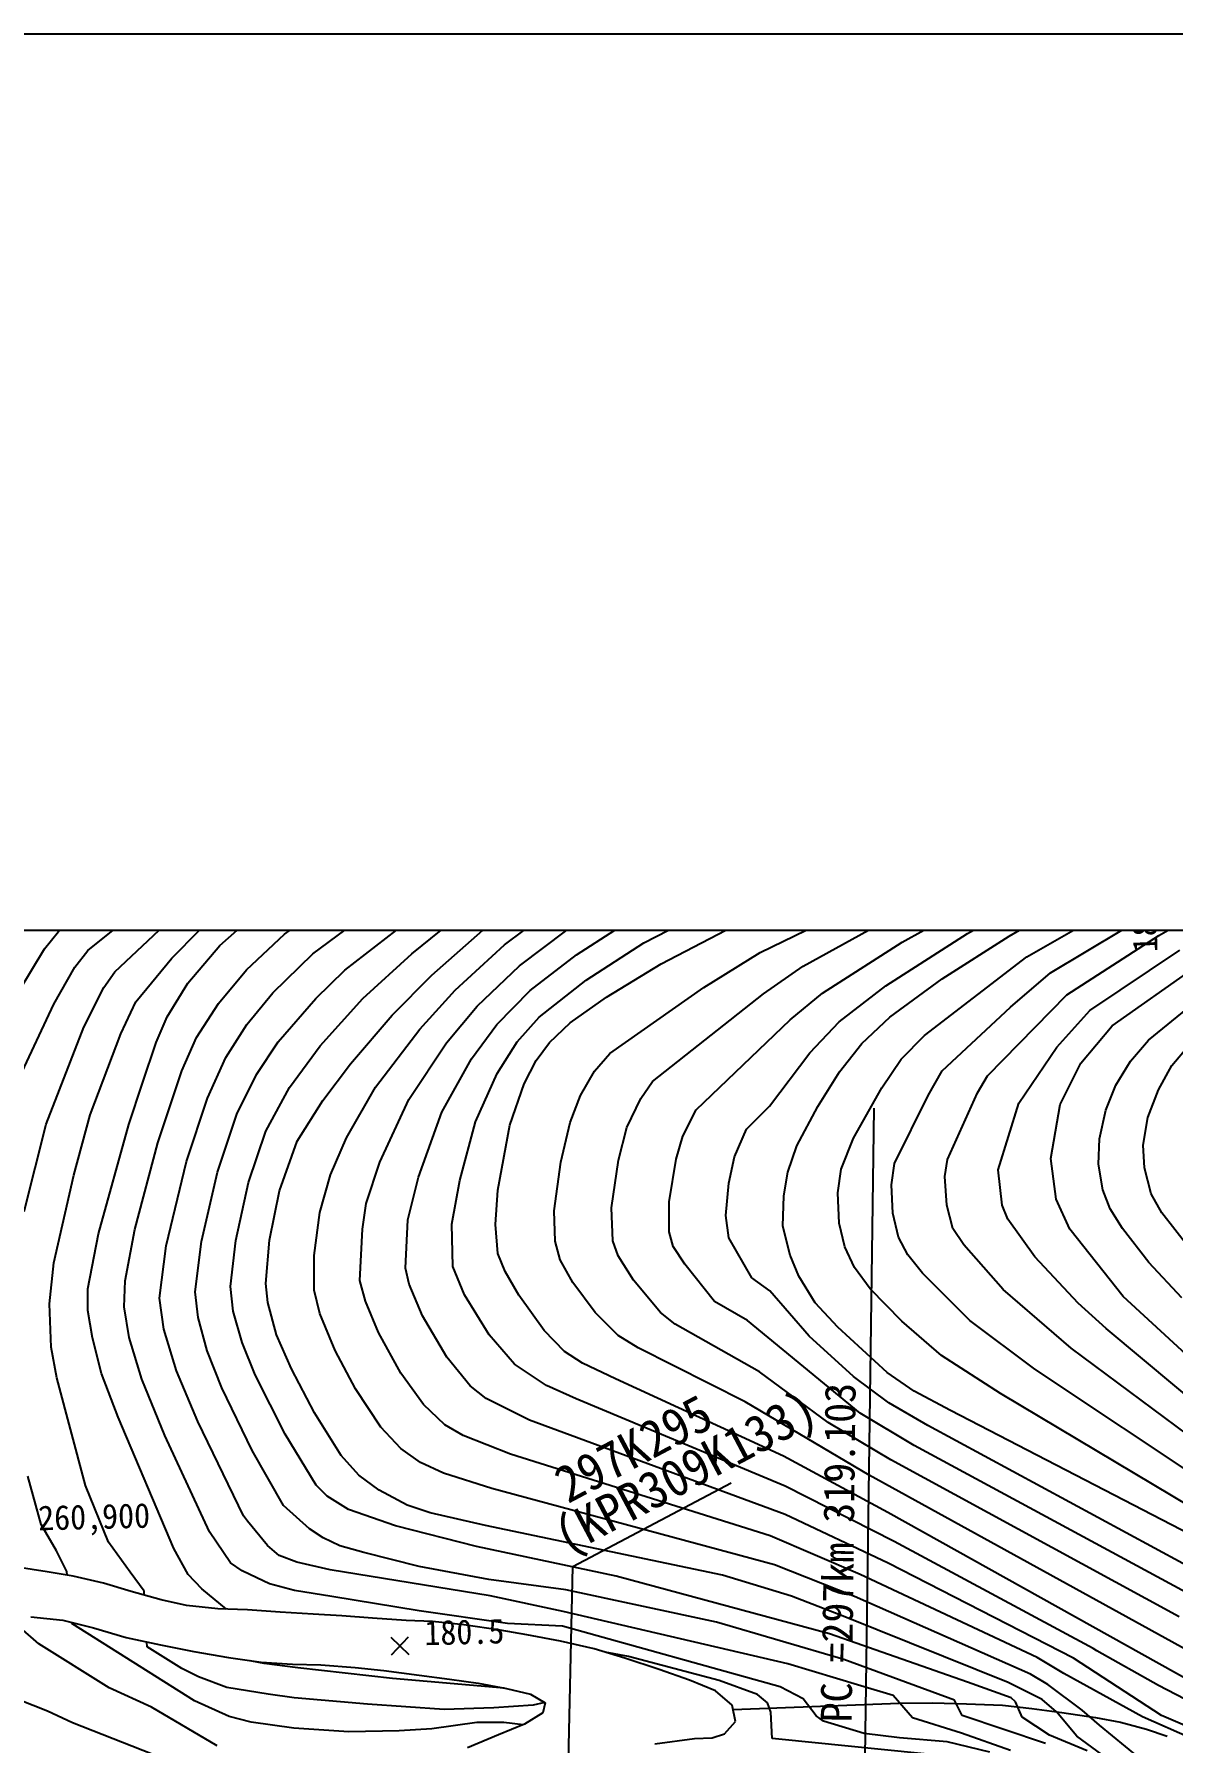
# Model space of a CAD drawing. Header units: millimetres. Extents: x 14950 to 15746, y 1103 to 1809.
# Drawn here: x 15181.8 to 15273.9, y 1480.8 to 1619.1 of the extents above; entities that cross this region are included whole.
import ezdxf
from ezdxf.xclip import XClip

# ---------------------------------------------------------------- set-up
doc = ezdxf.new("R2010")
doc.units = ezdxf.units.MM
doc.header["$LTSCALE"] = 10
doc.header["$MEASUREMENT"] = 0
doc.header["$XCLIPFRAME"] = 2
doc.layers.add('TX-PAPR', color=2, linetype='Continuous', plot=False)
doc.layers.add('TZ-BASE', color=253, linetype='Continuous')
doc.styles.add('GR', font='GulimChe.ttf')
doc.styles.add('HANA', font='GulimChe.ttf')

# ---------------------------------------------------------------- blocks, each defined once
blk = doc.blocks.new('JD-DGDG5SGS')
at = {"layer": 'TZ-BASE'}
for p, q in [((210.73, 73.19, -24.9), (249.18, 91.84, -24.9)), ((154.01, 74.88, -39.9), (159.58, 78.92, -39.9)), ((227.5, 74.73, -21.9), (235.95, 79.37, -21.9)), ((242.96, 74.55, -17.9), (251.9, 79.78, -17.9)), ((156.38, 73.34, -38.9), (161.38, 77.41, -38.9)), ((172.27, 74.67, -34.9), (177.81, 78.55, -34.9)), ((177.14, 71.74, -32.9), (185.07, 77.92, -32.9)), ((222.21, 74.01, -22.9), (229.59, 78.18, -22.9)), ((232.3, 72.82, -19.9), (240.37, 77.5, -19.9)), ((167.05, 73.75, -35.9), (171.05, 77.31, -35.9)), ((174.56, 73.06, -33.9), (179.61, 76.85, -33.9)), ((182.58, 73.08, -31.9), (187.59, 77.14, -31.9)), ((190.07, 73.79, -29.9), (194.07, 76.87, -29.9)), ((201.33, 73.95, -26.9), (207.31, 77.12, -26.9)), ((214.22, 72.07, -23.9), (222.74, 76.81, -23.9)), ((234.21, 71.54, -18.9), (241.97, 76.19, -18.9)), ((152.87, 73.48, -39.9), (154.01, 74.88, -39.9)), ((158.56, 71.62, -37.9), (162.76, 75.6, -37.9)), ((163.17, 72.72, -36.9), (165.46, 75.05, -36.9)), ((169.2, 71.79, -34.9), (172.27, 74.67, -34.9)), ((184.18, 71.35, -30.9), (189.06, 75.66, -30.9)), ((191.27, 72.1, -28.9), (195.24, 75.11, -28.9)), ((195.88, 72.98, -27.9), (200.33, 75.87, -27.9)), ((202.73, 72.27, -25.9), (209.23, 75.67, -25.9)), ((220.9, 70.48, -21.9), (227.5, 74.73, -21.9)), ((230.86, 74.51, -20.9), (231.96, 75.14, -20.9)), ((150.81, 70.09, -39.9), (152.87, 73.48, -39.9)), ((155.31, 72, -38.9), (156.38, 73.34, -38.9)), ((164.45, 70.69, -35.9), (167.05, 73.75, -35.9)), ((186.08, 70.13, -29.9), (190.07, 73.79, -29.9)), ((196.66, 70.95, -26.9), (201.33, 73.95, -26.9)), ((215.78, 69.9, -22.9), (222.21, 74.01, -22.9)), ((225.45, 71.04, -20.9), (230.86, 74.51, -20.9)), ((235.54, 69.75, -17.9), (242.96, 74.55, -17.9)), ((237.4, 68.5, -16.9), (244.66, 73.37, -16.9)), ((153.61, 69.01, -38.9), (155.31, 72, -38.9)), ((160.26, 69.2, -36.9), (163.17, 72.72, -36.9)), ((171.33, 69.91, -33.9), (174.56, 73.06, -33.9)), ((178.62, 69.46, -31.9), (182.58, 73.08, -31.9)), ((187.85, 68.84, -28.9), (191.27, 72.1, -28.9)), ((192.14, 70.11, -27.9), (195.88, 72.98, -27.9)), ((198.32, 69.56, -25.9), (202.73, 72.27, -25.9)), ((206.19, 70.36, -24.9), (210.73, 73.19, -24.9)), ((211.01, 69.84, -23.9), (214.22, 72.07, -23.9)), ((224.01, 66.47, -19.9), (232.3, 72.82, -19.9)), ((239.2, 67.25, -15.9), (245.86, 71.93, -15.9)), ((157.66, 70.36, -37.9), (158.56, 71.62, -37.9)), ((162.79, 67.98, -35.9), (164.45, 70.69, -35.9)), ((166.93, 69.05, -34.9), (169.2, 71.79, -34.9)), ((174.8, 69.45, -32.9), (177.14, 71.74, -32.9)), ((180.99, 68.11, -30.9), (184.18, 71.35, -30.9)), ((192.87, 67.96, -26.9), (196.66, 70.95, -26.9)), ((221.22, 67.96, -20.9), (225.45, 71.04, -20.9)), ((230.97, 68.77, -18.9), (234.21, 71.54, -18.9)), ((242.12, 66.09, -14.9), (248.13, 70.97, -14.9)), ((156.04, 67.15, -37.9), (157.66, 70.36, -37.9)), ((159.03, 66.61, -36.9), (160.26, 69.2, -36.9)), ((169.23, 67.35, -33.9), (171.33, 69.91, -33.9)), ((171.77, 65.95, -32.9), (174.8, 69.45, -32.9)), ((175.15, 65.63, -31.9), (178.62, 69.46, -31.9)), ((183.22, 66.99, -29.9), (186.08, 70.13, -29.9)), ((189.44, 67.36, -27.9), (192.14, 70.11, -27.9)), ((195.38, 67.48, -25.9), (198.32, 69.56, -25.9)), ((198.59, 65.02, -24.9), (206.19, 70.36, -24.9)), ((202.02, 62.75, -23.9), (211.01, 69.84, -23.9)), ((213.17, 67.72, -22.9), (215.78, 69.9, -22.9)), ((217.11, 67.57, -21.9), (220.9, 70.48, -21.9)), ((229.11, 63.21, -17.9), (235.54, 69.75, -17.9)), ((150.85, 63.06, -38.9), (153.61, 69.01, -38.9)), ((161.89, 65.91, -35.9), (162.79, 67.98, -35.9)), ((165.17, 66.3, -34.9), (166.93, 69.05, -34.9)), ((177.61, 64.18, -30.9), (180.99, 68.11, -30.9)), ((185.37, 65.86, -28.9), (187.85, 68.84, -28.9)), ((191.09, 65.95, -26.9), (192.87, 67.96, -26.9)), ((218.96, 65.82, -20.9), (221.22, 67.96, -20.9)), ((225.46, 63.61, -18.9), (230.97, 68.77, -18.9)), ((234.72, 65.53, -16.9), (237.4, 68.5, -16.9)), ((152.99, 59.29, -37.9), (156.04, 67.15, -37.9)), ((156.57, 60.04, -36.9), (159.03, 66.61, -36.9)), ((167.53, 64.68, -33.9), (169.23, 67.35, -33.9)), ((179.63, 62.28, -29.9), (183.22, 66.99, -29.9)), ((187.4, 64.57, -27.9), (189.44, 67.36, -27.9)), ((193.69, 65.91, -25.9), (195.38, 67.48, -25.9)), ((205.56, 60.44, -22.9), (213.17, 67.72, -22.9)), ((214.76, 65.06, -21.9), (217.11, 67.57, -21.9)), ((222.14, 64.55, -19.9), (224.01, 66.47, -19.9)), ((236.66, 64.23, -15.9), (239.2, 67.25, -15.9)), ((160.79, 62.6, -35.9), (161.89, 65.91, -35.9)), ((163.98, 63.6, -34.9), (165.17, 66.3, -34.9)), ((170.01, 63.31, -32.9), (171.77, 65.95, -32.9)), ((172.67, 62.25, -31.9), (175.15, 65.63, -31.9)), ((182.32, 61.3, -28.9), (185.37, 65.86, -28.9)), ((189.47, 63.38, -26.9), (191.09, 65.95, -26.9)), ((192.63, 64.43, -25.9), (193.69, 65.91, -25.9)), ((197.33, 63.59, -24.9), (198.59, 65.02, -24.9)), ((211.5, 60.74, -21.9), (214.76, 65.06, -21.9)), ((217.15, 63.53, -20.9), (218.96, 65.82, -20.9)), ((231.64, 60.99, -16.9), (234.72, 65.53, -16.9)), ((240.67, 64.39, -14.9), (242.12, 66.09, -14.9)), ((244.03, 64.04, -13.9), (245.35, 65.59, -13.9)), ((162.03, 57.78, -34.9), (163.98, 63.6, -34.9)), ((166.05, 61.4, -33.9), (167.53, 64.68, -33.9)), ((175.36, 61.2, -30.9), (177.61, 64.18, -30.9)), ((184.99, 60.27, -27.9), (187.4, 64.57, -27.9)), ((191.64, 62.56, -25.9), (192.63, 64.43, -25.9)), ((196.2, 61.62, -24.9), (197.33, 63.59, -24.9)), ((220.57, 62.22, -19.9), (222.14, 64.55, -19.9)), ((224.31, 61.62, -18.9), (225.46, 63.61, -18.9)), ((235, 60.88, -15.9), (236.66, 64.23, -15.9)), ((239.5, 62.45, -14.9), (240.67, 64.39, -14.9)), ((242.93, 62.08, -13.9), (244.03, 64.04, -13.9)), ((159.68, 59.26, -35.9), (160.79, 62.6, -35.9)), ((168.43, 60.1, -32.9), (170.01, 63.31, -32.9)), ((170.77, 58.73, -31.9), (172.67, 62.25, -31.9)), ((177.29, 58.2, -29.9), (179.63, 62.28, -29.9)), ((187.72, 59.47, -26.9), (189.47, 63.38, -26.9)), ((190.5, 59.2, -25.9), (191.64, 62.56, -25.9)), ((201.08, 61.38, -23.9), (202.02, 62.75, -23.9)), ((215.39, 60.73, -20.9), (217.15, 63.53, -20.9)), ((218.27, 58.16, -19.9), (220.57, 62.22, -19.9)), ((228.3, 61.84, -17.9), (229.11, 63.21, -17.9)), ((238.67, 60.42, -14.9), (239.5, 62.45, -14.9)), ((164.34, 56.27, -33.9), (166.05, 61.4, -33.9)), ((173.31, 57.92, -30.9), (175.36, 61.2, -30.9)), ((179.99, 56.22, -28.9), (182.32, 61.3, -28.9)), ((195.37, 59.42, -24.9), (196.2, 61.62, -24.9)), ((199.96, 59.01, -23.9), (201.08, 61.38, -23.9)), ((221.59, 56.1, -18.9), (224.31, 61.62, -18.9)), ((225.87, 56.43, -17.9), (228.3, 61.84, -17.9)), ((229.99, 55.6, -16.9), (231.64, 60.99, -16.9)), ((234.24, 56.51, -15.9), (235, 60.88, -15.9)), ((242.07, 59.82, -13.9), (242.93, 62.08, -13.9)), ((155.23, 55.18, -36.9), (156.57, 60.04, -36.9)), ((166.85, 55.42, -32.9), (168.43, 60.1, -32.9)), ((183.1, 55, -27.9), (184.99, 60.27, -27.9)), ((186.46, 54.73, -26.9), (187.72, 59.47, -26.9)), ((204.49, 58.31, -22.9), (205.56, 60.44, -22.9)), ((209.64, 58.89, -21.9), (211.5, 60.74, -21.9)), ((213.7, 57.55, -20.9), (215.39, 60.73, -20.9)), ((219.04, -5, -215.9), (219.95, 60.58, -215.9)), ((238.16, 58.11, -14.9), (238.67, 60.42, -14.9)), ((241.7, 57.6, -13.9), (242.07, 59.82, -13.9)), ((151.23, 52.22, -37.9), (152.99, 59.29, -37.9)), ((157.24, 50.41, -35.9), (159.68, 59.26, -35.9)), ((169.36, 54.58, -31.9), (170.77, 58.73, -31.9)), ((175.99, 55.2, -29.9), (177.29, 58.2, -29.9)), ((189.53, 53.95, -25.9), (190.5, 59.2, -25.9)), ((194.61, 56.23, -24.9), (195.37, 59.42, -24.9)), ((199.28, 56.39, -23.9), (199.96, 59.01, -23.9)), ((203.93, 56.46, -22.9), (204.49, 58.31, -22.9)), ((208.65, 56.64, -21.9), (209.64, 58.89, -21.9)), ((217.29, 55.66, -19.9), (218.27, 58.16, -19.9)), ((238.09, 56.07, -14.9), (238.16, 58.11, -14.9)), ((160.16, 50.76, -34.9), (162.03, 57.78, -34.9)), ((171.86, 53.91, -30.9), (173.31, 57.92, -30.9)), ((212.97, 55.42, -20.9), (213.7, 57.55, -20.9)), ((241.8, 55.75, -13.9), (241.7, 57.6, -13.9)), ((162.7, 49.45, -33.9), (164.34, 56.27, -33.9)), ((165.55, 49.81, -32.9), (166.85, 55.42, -32.9)), ((178.89, 52.87, -28.9), (179.99, 56.22, -28.9)), ((194.07, 52.29, -24.9), (194.61, 56.23, -24.9)), ((198.71, 52.52, -23.9), (199.28, 56.39, -23.9)), ((203.37, 53, -22.9), (203.93, 56.46, -22.9)), ((208.19, 54.51, -21.9), (208.65, 56.64, -21.9)), ((212.64, 53.49, -20.9), (212.97, 55.42, -20.9)), ((217.01, 53.74, -19.9), (217.29, 55.66, -19.9)), ((221.34, 54.39, -18.9), (221.59, 56.1, -18.9)), ((225.67, 55.07, -17.9), (225.87, 56.43, -17.9)), ((230.3, 52.75, -16.9), (229.99, 55.6, -16.9)), ((234.67, 53.22, -15.9), (234.24, 56.51, -15.9)), ((238.43, 53.97, -14.9), (238.09, 56.07, -14.9)), ((242.36, 53.66, -13.9), (241.8, 55.75, -13.9)), ((153.61, 48.08, -36.9), (155.23, 55.18, -36.9)), ((168.34, 49.87, -31.9), (169.36, 54.58, -31.9)), ((175.13, 52.15, -29.9), (175.99, 55.2, -29.9)), ((182.25, 51.56, -27.9), (183.1, 55, -27.9)), ((185.8, 51.19, -26.9), (186.46, 54.73, -26.9)), ((189.33, 51.18, -25.9), (189.53, 53.95, -25.9)), ((207.97, 51.91, -21.9), (208.19, 54.51, -21.9)), ((221.46, 52.1, -18.9), (221.34, 54.39, -18.9)), ((225.83, 52.75, -17.9), (225.67, 55.07, -17.9)), ((239.03, 52.44, -14.9), (238.43, 53.97, -14.9)), ((171.06, 49.9, -30.9), (171.86, 53.91, -30.9)), ((178.57, 50.79, -28.9), (178.89, 52.87, -28.9)), ((203.38, 50.58, -22.9), (203.37, 53, -22.9)), ((212.57, 51.03, -20.9), (212.64, 53.49, -20.9)), ((217.11, 51.28, -19.9), (217.01, 53.74, -19.9)), ((226.32, 50.84, -17.9), (225.83, 52.75, -17.9)), ((230.75, 51.61, -16.9), (230.3, 52.75, -16.9)), ((235.78, 50.81, -15.9), (234.67, 53.22, -15.9)), ((243.22, 52.12, -13.9), (242.36, 53.66, -13.9)), ((174.68, 48.66, -29.9), (175.13, 52.15, -29.9)), ((182.06, 47.64, -27.9), (182.25, 51.56, -27.9)), ((185.89, 47.78, -26.9), (185.8, 51.19, -26.9)), ((189.53, 48.84, -25.9), (189.33, 51.18, -25.9)), ((194.15, 49.83, -24.9), (194.07, 52.29, -24.9)), ((198.81, 49.86, -23.9), (198.71, 52.52, -23.9)), ((208.2, 50.09, -21.9), (207.97, 51.91, -21.9)), ((217.59, 49.36, -19.9), (217.11, 51.28, -19.9)), ((221.93, 50.16, -18.9), (221.46, 52.1, -18.9)), ((232.95, 48.57, -16.9), (230.75, 51.61, -16.9)), ((240.04, 50.84, -14.9), (239.03, 52.44, -14.9)), ((245.3, 49.43, -13.9), (243.22, 52.12, -13.9)), ((156.38, 45.98, -35.9), (157.24, 50.41, -35.9)), ((159.4, 46.61, -34.9), (160.16, 50.76, -34.9)), ((165.04, 45.72, -32.9), (165.55, 49.81, -32.9)), ((167.91, 46.17, -31.9), (168.34, 49.87, -31.9)), ((170.76, 46.4, -30.9), (171.06, 49.9, -30.9)), ((178.37, 46.65, -28.9), (178.57, 50.79, -28.9)), ((194.55, 48.33, -24.9), (194.15, 49.83, -24.9)), ((199.24, 48.63, -23.9), (198.81, 49.86, -23.9)), ((203.7, 49.4, -22.9), (203.38, 50.58, -22.9)), ((210.07, 46.87, -21.9), (208.2, 50.09, -21.9)), ((213.16, 48.7, -20.9), (212.57, 51.03, -20.9)), ((222.67, 48.72, -18.9), (221.93, 50.16, -18.9)), ((227.21, 49.52, -17.9), (226.32, 50.84, -17.9)), ((240.09, 45.36, -15.9), (235.78, 50.81, -15.9)), ((242.17, 48.09, -14.9), (240.04, 50.84, -14.9)), ((162.17, 45.22, -33.9), (162.7, 49.45, -33.9)), ((174.66, 45.86, -29.9), (174.68, 48.66, -29.9)), ((190.12, 47.37, -25.9), (189.53, 48.84, -25.9)), ((200.5, 46.68, -23.9), (199.24, 48.63, -23.9)), ((204.63, 47.98, -22.9), (203.7, 49.4, -22.9)), ((213.85, 47, -20.9), (213.16, 48.7, -20.9)), ((218.37, 47.71, -19.9), (217.59, 49.36, -19.9)), ((223.87, 47.24, -18.9), (222.67, 48.72, -18.9)), ((230.39, 45.92, -17.9), (227.21, 49.52, -17.9)), ((236.45, 44.8, -16.9), (232.95, 48.57, -16.9)), ((153.26, 44.75, -36.9), (153.61, 48.08, -36.9)), ((182.36, 46.34, -27.9), (182.06, 47.64, -27.9)), ((186.83, 45.49, -26.9), (185.89, 47.78, -26.9)), ((191.23, 45.45, -25.9), (190.12, 47.37, -25.9)), ((195.59, 46.49, -24.9), (194.55, 48.33, -24.9)), ((207.04, 44.95, -22.9), (204.63, 47.98, -22.9)), ((215.18, 44.84, -20.9), (213.85, 47, -20.9)), ((219.62, 45.98, -19.9), (218.37, 47.71, -19.9)), ((227.69, 43.4, -18.9), (223.87, 47.24, -18.9)), ((244.83, 45.25, -14.9), (242.17, 48.09, -14.9)), ((156.38, 44.21, -35.9), (156.38, 45.98, -35.9)), ((159.32, 44.52, -34.9), (159.4, 46.61, -34.9)), ((165.28, 43.66, -32.9), (165.04, 45.72, -32.9)), ((168.13, 44.17, -31.9), (167.91, 46.17, -31.9)), ((170.93, 44.86, -30.9), (170.76, 46.4, -30.9)), ((175.14, 43.98, -29.9), (174.66, 45.86, -29.9)), ((178.82, 44.97, -28.9), (178.37, 46.65, -28.9)), ((183.44, 43.78, -27.9), (182.36, 46.34, -27.9)), ((197.4, 44.06, -24.9), (195.59, 46.49, -24.9)), ((202.67, 44.06, -23.9), (200.5, 46.68, -23.9)), ((211.52, 45.8, -21.9), (210.07, 46.87, -21.9)), ((214.69, 42.14, -21.9), (211.52, 45.8, -21.9)), ((222.19, 43.35, -19.9), (219.62, 45.98, -19.9)), ((235.88, 41.17, -17.9), (230.39, 45.92, -17.9)), ((153.41, 41.25, -36.9), (153.26, 44.75, -36.9)), ((159.72, 42.03, -34.9), (159.32, 44.52, -34.9)), ((162.53, 42.71, -33.9), (162.17, 45.22, -33.9)), ((171.64, 42.24, -30.9), (170.93, 44.86, -30.9)), ((179.87, 42.43, -28.9), (178.82, 44.97, -28.9)), ((188.83, 42.24, -26.9), (186.83, 45.49, -26.9)), ((193.28, 42.59, -25.9), (191.23, 45.45, -25.9)), ((209.72, 43.4, -22.9), (207.04, 44.95, -22.9)), ((217.02, 42.88, -20.9), (215.18, 44.84, -20.9)), ((238.7, 42.77, -16.9), (236.45, 44.8, -16.9)), ((253.36, 33.07, -15.9), (240.09, 45.36, -15.9)), ((156.74, 42, -35.9), (156.38, 44.21, -35.9)), ((166.03, 40.95, -32.9), (165.28, 43.66, -32.9)), ((168.84, 41.62, -31.9), (168.13, 44.17, -31.9)), ((176.36, 40.97, -29.9), (175.14, 43.98, -29.9)), ((185.4, 40.44, -27.9), (183.44, 43.78, -27.9)), ((199.25, 42.2, -24.9), (197.4, 44.06, -24.9)), ((203.86, 43.12, -23.9), (202.67, 44.06, -23.9)), ((210.67, 39.25, -23.9), (203.86, 43.12, -23.9)), ((218.81, 35.92, -22.9), (209.72, 43.4, -22.9)), ((221.01, 39.21, -20.9), (217.02, 42.88, -20.9)), ((225.39, 40.59, -19.9), (222.19, 43.35, -19.9)), ((232.93, 39.46, -18.9), (227.69, 43.4, -18.9)), ((157.49, 39.12, -35.9), (156.74, 42, -35.9)), ((160.74, 38.66, -34.9), (159.72, 42.03, -34.9)), ((163.55, 39.34, -33.9), (162.53, 42.71, -33.9)), ((169.91, 39.01, -31.9), (168.84, 41.62, -31.9)), ((172.83, 39.5, -30.9), (171.64, 42.24, -30.9)), ((181.69, 39.16, -28.9), (179.87, 42.43, -28.9)), ((190.86, 39.89, -26.9), (188.83, 42.24, -26.9)), ((194.92, 40.91, -25.9), (193.28, 42.59, -25.9)), ((200.86, 41.19, -24.9), (199.25, 42.2, -24.9)), ((218.27, 38.87, -21.9), (214.69, 42.14, -21.9)), ((252.71, 31.06, -16.9), (238.7, 42.77, -16.9)), ((153.87, 38.76, -36.9), (153.41, 41.25, -36.9)), ((167.22, 37.95, -32.9), (166.03, 40.95, -32.9)), ((178.01, 37.89, -29.9), (176.36, 40.97, -29.9)), ((187.29, 38.12, -27.9), (185.4, 40.44, -27.9)), ((196.38, 39.96, -25.9), (194.92, 40.91, -25.9)), ((209.51, 36.82, -24.9), (200.86, 41.19, -24.9)), ((230.16, 37.51, -19.9), (225.39, 40.59, -19.9)), ((266.3, 18.55, -17.9), (235.88, 41.17, -17.9)), ((156.17, 30.05, -36.9), (153.87, 38.76, -36.9)), ((158.82, 35.58, -35.9), (157.49, 39.12, -35.9)), ((165.27, 35.25, -33.9), (163.55, 39.34, -33.9)), ((172.32, 34.22, -31.9), (169.91, 39.01, -31.9)), ((174.69, 35.93, -30.9), (172.83, 39.5, -30.9)), ((183.51, 36.62, -28.9), (181.69, 39.16, -28.9)), ((193.45, 38.16, -26.9), (190.86, 39.89, -26.9)), ((199.04, 38.68, -25.9), (196.38, 39.96, -25.9)), ((216.22, 35.17, -23.9), (210.67, 39.25, -23.9)), ((221.15, 36.75, -21.9), (218.27, 38.87, -21.9)), ((223.18, 37.68, -20.9), (221.01, 39.21, -20.9)), ((250.72, 27.63, -18.9), (232.93, 39.46, -18.9)), ((162.6, 34.11, -34.9), (160.74, 38.66, -34.9)), ((169.67, 32.89, -32.9), (167.22, 37.95, -32.9)), ((180.07, 34.77, -29.9), (178.01, 37.89, -29.9)), ((188.59, 37.09, -27.9), (187.29, 38.12, -27.9)), ((195.85, 37.08, -26.9), (193.45, 38.16, -26.9)), ((212.61, 32.44, -25.9), (199.04, 38.68, -25.9)), ((226.13, 36.12, -20.9), (223.18, 37.68, -20.9)), ((250.91, 25.12, -19.9), (230.16, 37.51, -19.9)), ((185.23, 34.97, -28.9), (183.51, 36.62, -28.9)), ((192.09, 35.35, -27.9), (188.59, 37.09, -27.9)), ((212.76, 30, -26.9), (195.85, 37.08, -26.9)), ((219.55, 30.9, -24.9), (209.51, 36.82, -24.9)), ((224.29, 34.91, -21.9), (221.15, 36.75, -21.9)), ((247.13, 25.26, -20.9), (226.13, 36.12, -20.9)), ((163.32, 24.96, -35.9), (158.82, 35.58, -35.9)), ((168.95, 27.61, -33.9), (165.27, 35.25, -33.9)), ((176.86, 32.5, -30.9), (174.69, 35.93, -30.9)), ((181.68, 33.05, -29.9), (180.07, 34.77, -29.9)), ((186.72, 34.12, -28.9), (185.23, 34.97, -28.9)), ((212.75, 27.72, -27.9), (192.09, 35.35, -27.9)), ((221.31, 32.13, -23.9), (216.22, 35.17, -23.9)), ((223.18, 33.31, -22.9), (218.81, 35.92, -22.9)), ((249.89, 21.05, -21.9), (224.29, 34.91, -21.9)), ((166.22, 26.31, -34.9), (162.6, 34.11, -34.9)), ((174.83, 30.1, -31.9), (172.32, 34.22, -31.9)), ((190.54, 32.61, -28.9), (186.72, 34.12, -28.9)), ((247.17, 20.33, -22.9), (223.18, 33.31, -22.9)), ((172.19, 28.45, -32.9), (169.67, 32.89, -32.9)), ((178.29, 30.91, -30.9), (176.86, 32.5, -30.9)), ((183.28, 31.92, -29.9), (181.68, 33.05, -29.9)), ((185.14, 31.05, -29.9), (183.28, 31.92, -29.9)), ((211.53, 25.99, -28.9), (190.54, 32.61, -28.9)), ((221.06, 27.88, -25.9), (212.61, 32.44, -25.9)), ((244.6, 19.44, -23.9), (221.31, 32.13, -23.9)), ((152.6, 26.9, -37.9), (151.51, 30.82, -37.9)), ((179.93, 29.68, -30.9), (178.29, 30.91, -30.9)), ((189.04, 29.83, -29.9), (185.14, 31.05, -29.9)), ((257.87, 9.76, -24.9), (219.55, 30.9, -24.9)), ((158.05, 25.47, -36.9), (156.17, 30.05, -36.9)), ((175.72, 29.2, -31.9), (174.83, 30.1, -31.9)), ((177.44, 28.13, -31.9), (175.72, 29.2, -31.9)), ((182.18, 28.46, -30.9), (179.93, 29.68, -30.9)), ((211.9, 23.64, -29.9), (189.04, 29.83, -29.9)), ((221.58, 25.54, -26.9), (212.76, 30, -26.9)), ((174.3, 26.55, -32.9), (172.19, 28.45, -32.9)), ((181.24, 26.8, -31.9), (177.44, 28.13, -31.9)), ((184.04, 27.85, -30.9), (182.18, 28.46, -30.9)), ((188.53, 26.83, -30.9), (184.04, 27.85, -30.9)), ((221.08, 23.78, -27.9), (212.75, 27.72, -27.9)), ((251.82, 10.69, -25.9), (221.06, 27.88, -25.9)), ((153.85, 24.77, -37.9), (152.6, 26.9, -37.9)), ((167.92, 23.8, -34.9), (166.22, 26.31, -34.9)), ((169.27, 27.17, -33.9), (168.95, 27.61, -33.9)), ((170.9, 25.21, -33.9), (169.27, 27.17, -33.9)), ((175.4, 25.82, -32.9), (174.3, 26.55, -32.9)), ((187.81, 25.13, -31.9), (181.24, 26.8, -31.9)), ((207.69, 22.81, -30.9), (188.53, 26.83, -30.9)), ((159.8, 23.05, -36.9), (158.05, 25.47, -36.9)), ((164.49, 22.86, -35.9), (163.32, 24.96, -35.9)), ((171.84, 24.4, -33.9), (170.9, 25.21, -33.9)), ((176.76, 25.19, -32.9), (175.4, 25.82, -32.9)), ((178.7, 24.65, -32.9), (176.76, 25.19, -32.9)), ((199.08, 22.73, -31.9), (187.81, 25.13, -31.9)), ((218.82, 22.86, -28.9), (211.53, 25.99, -28.9)), ((237.67, 16.88, -26.9), (221.58, 25.54, -26.9)), ((154.68, 23.1, -37.9), (153.85, 24.77, -37.9)), ((168.86, 23.15, -34.9), (167.92, 23.8, -34.9)), ((173.28, 23.85, -33.9), (171.84, 24.4, -33.9)), ((175.97, 23.24, -33.9), (173.28, 23.85, -33.9)), ((183.16, 23.51, -32.9), (178.7, 24.65, -32.9)), ((188.79, 22.47, -32.9), (183.16, 23.51, -32.9)), ((218.36, 21.07, -29.9), (211.9, 23.64, -29.9)), ((236.08, 16.08, -27.9), (221.08, 23.78, -27.9)), ((153.09, 23.09, -42.03), (150.67, 23.46, -42.03)), ((155.19, 22.74, -42.03), (153.09, 23.09, -42.03)), ((154.71, 22.82, -37.9), (154.68, 23.1, -37.9)), ((157.64, 22.16, -42.03), (155.19, 22.74, -42.03)), ((159.87, 21.48, -42.03), (157.64, 22.16, -42.03)), ((160.92, 21.51, -36.9), (159.8, 23.05, -36.9)), ((165.59, 21.7, -35.9), (164.49, 22.86, -35.9)), ((170.04, 22.59, -34.9), (168.86, 23.15, -34.9)), ((171.06, 22.12, -34.9), (170.04, 22.59, -34.9)), ((173.08, 21.58, -34.9), (171.06, 22.12, -34.9)), ((188.91, 21.14, -33.9), (175.97, 23.24, -33.9)), ((195.01, 21.62, -32.9), (188.79, 22.47, -32.9)), ((216.35, 18.05, -31.9), (199.08, 22.73, -31.9)), ((213.28, 21.1, -30.9), (207.69, 22.81, -30.9)), ((233.14, 16.14, -28.9), (218.82, 22.86, -28.9)), ((162.3, 20.8, -42.03), (159.87, 21.48, -42.03)), ((160.94, 21.18, -36.9), (160.92, 21.51, -36.9)), ((164.35, 20.36, -42.03), (162.3, 20.8, -42.03)), ((167.58, 20.07, -35.9), (165.59, 21.7, -35.9)), ((176.11, 21.07, -34.9), (173.08, 21.58, -34.9)), ((183.17, 19.91, -34.9), (176.11, 21.07, -34.9)), ((194.8, 19.86, -33.9), (188.91, 21.14, -33.9)), ((207.21, 19, -32.9), (195.01, 21.62, -32.9)), ((217.58, 19.43, -30.9), (213.28, 21.1, -30.9)), ((232.58, 14.8, -29.9), (218.36, 21.07, -29.9)), ((151.77, 19.43, -75.73), (154.36, 19.18, -75.73)), ((166.88, 20.09, -42.03), (164.35, 20.36, -42.03)), ((169.27, 20, -42.03), (166.88, 20.09, -42.03)), ((171.92, 19.82, -42.03), (169.27, 20, -42.03)), ((174.58, 19.64, -42.03), (171.92, 19.82, -42.03)), ((176.92, 19.53, -42.03), (174.58, 19.64, -42.03)), ((179.4, 19.32, -42.03), (176.92, 19.53, -42.03)), ((190.31, 18.91, -34.9), (183.17, 19.91, -34.9)), ((212.98, 15.63, -33.9), (194.8, 19.86, -33.9)), ((230.79, 14.12, -30.9), (217.58, 19.43, -30.9)), ((152.41, 17.26, -38.9), (150.94, 18.55, -38.9)), ((154.36, 19.18, -75.73), (156.83, 18.56, -75.73)), ((155.08, 18.9, -37.9), (155.07, 19, -37.9)), ((165, 12.64, -37.9), (155.08, 18.9, -37.9)), ((156.83, 18.56, -75.73), (159.47, 17.76, -75.73)), ((182.12, 19.14, -42.03), (179.4, 19.32, -42.03)), ((184.25, 19.07, -42.03), (182.12, 19.14, -42.03)), ((186.78, 18.8, -42.03), (184.25, 19.07, -42.03)), ((189.7, 18.36, -42.03), (186.78, 18.8, -42.03)), ((191.88, 17.99, -42.03), (189.7, 18.36, -42.03)), ((194.75, 18.69, -34.9), (190.31, 18.91, -34.9)), ((194.59, 17.46, -42.03), (191.88, 17.99, -42.03)), ((212.36, 13.77, -34.9), (194.75, 18.69, -34.9)), ((217.49, 15.99, -32.9), (207.21, 19, -32.9)), ((227.5, 14.14, -31.9), (216.35, 18.05, -31.9)), ((158.09, 13.69, -38.9), (152.41, 17.26, -38.9)), ((159.47, 17.76, -75.73), (162.25, 17.17, -75.73)), ((161.16, 17, -36.9), (161.13, 17.4, -36.9)), ((163.97, 15.26, -36.9), (161.16, 17, -36.9)), ((162.25, 17.17, -75.73), (164.94, 16.62, -75.73)), ((164.94, 16.62, -75.73), (167.74, 16.14, -75.73)), ((180.88, 17.78, -35.38), (182.33, 16.4, -35.38)), ((180.92, 16.37, -35.38), (182.3, 17.82, -35.38)), ((197.31, 16.84, -42.03), (194.59, 17.46, -42.03)), ((199.79, 16.09, -42.03), (197.31, 16.84, -42.03)), ((237.95, 16.7, -26.9), (237.67, 16.88, -26.9)), ((242.95, 13.87, -26.9), (237.95, 16.7, -26.9)), ((165.31, 14.57, -36.9), (163.97, 15.26, -36.9)), ((167.74, 16.14, -75.73), (170.4, 15.76, -75.73)), ((169.63, 15.84, -35.9), (169.51, 15.89, -35.9)), ((170.63, 15.67, -35.9), (169.63, 15.84, -35.9)), ((170.4, 15.76, -75.73), (172.92, 15.62, -75.73)), ((173.34, 15.32, -35.9), (170.63, 15.67, -35.9)), ((172.92, 15.62, -75.73), (175.22, 15.55, -75.73)), ((181.01, 14.46, -35.9), (173.34, 15.32, -35.9)), ((175.22, 15.55, -75.73), (178, 15.33, -75.73)), ((178, 15.33, -75.73), (180.31, 15.09, -75.73)), ((200.08, 16.24, -35.9), (198.19, 16.58, -35.9)), ((202.58, 15.19, -42.03), (199.79, 16.09, -42.03)), ((207.43, 14.29, -35.9), (200.08, 16.24, -35.9)), ((218.88, 13.85, -33.9), (212.98, 15.63, -33.9)), ((226.45, 12.7, -32.9), (217.49, 15.99, -32.9)), ((235.28, 14.86, -28.9), (233.14, 16.14, -28.9)), ((243.19, 11.45, -27.9), (236.08, 16.08, -27.9)), ((167.62, 13.73, -36.9), (165.31, 14.57, -36.9)), ((180.31, 15.09, -75.73), (183.15, 14.72, -75.73)), ((190.03, 13.68, -35.9), (181.01, 14.46, -35.9)), ((183.15, 14.72, -75.73), (185.61, 14.4, -75.73)), ((185.61, 14.4, -75.73), (187.94, 14.07, -75.73)), ((187.94, 14.07, -75.73), (190.23, 13.64, -75.73)), ((205.02, 14.32, -42.03), (202.58, 15.19, -42.03)), ((207.11, 13.46, -42.03), (205.02, 14.32, -42.03)), ((210.51, 13.16, -35.9), (207.43, 14.29, -35.9)), ((221.5, 13.08, -33.9), (218.88, 13.85, -33.9)), ((231.04, 12.89, -31.9), (227.5, 14.14, -31.9)), ((233.54, 12.75, -30.9), (230.79, 14.12, -30.9)), ((233.99, 13.95, -29.9), (232.58, 14.8, -29.9)), ((236.77, 11.88, -29.9), (233.99, 13.95, -29.9)), ((241.65, 11.35, -28.9), (235.28, 14.86, -28.9)), ((251.78, 9.29, -26.9), (242.95, 13.87, -26.9)), ((153.11, 11.81, -39.9), (150.78, 12.71, -39.9)), ((161.52, 12.14, -38.9), (158.09, 13.69, -38.9)), ((167.8, 11.38, -37.9), (165, 12.64, -37.9)), ((170.95, 13.19, -36.9), (167.62, 13.73, -36.9)), ((173.06, 12.89, -36.9), (170.95, 13.19, -36.9)), ((178.99, 12.36, -36.9), (173.06, 12.89, -36.9)), ((190.23, 13.64, -75.73), (192.16, 13.19, -75.73)), ((192.16, 13.19, -75.73), (193.34, 12.49, -75.73)), ((193.32, 12.5, -36.9), (192.39, 12.3, -36.9)), ((193.34, 12.49, -75.73), (193.15, 11.67, -75.73)), ((208.47, 12.29, -42.03), (207.11, 13.46, -42.03)), ((208.54, 11.94, -29.84), (221.96, 12.46, -29.84)), ((211.33, 12.48, -35.9), (210.51, 13.16, -35.9)), ((211.59, 11.72, -35.9), (211.33, 12.48, -35.9)), ((214.22, 12.81, -34.9), (212.36, 13.77, -34.9)), ((215.26, 11.42, -34.9), (214.22, 12.81, -34.9)), ((223.05, 11.27, -33.9), (221.5, 13.08, -33.9)), ((221.96, 12.46, -29.84), (224.69, 12.49, -29.84)), ((224.69, 12.49, -29.84), (227.43, 12.41, -29.84)), ((227.06, 11.46, -32.9), (226.45, 12.7, -32.9)), ((231.39, 12.57, -31.9), (231.04, 12.89, -31.9)), ((231.92, 11.33, -31.9), (231.39, 12.57, -31.9)), ((234.7, 11.75, -30.9), (233.54, 12.75, -30.9)), ((155.13, 10.86, -39.9), (153.11, 11.81, -39.9)), ((166.84, 8.99, -38.9), (161.52, 12.14, -38.9)), ((169.59, 10.91, -37.9), (167.8, 11.38, -37.9)), ((185.18, 11.93, -36.9), (178.99, 12.36, -36.9)), ((189.2, 12.07, -36.9), (185.18, 11.93, -36.9)), ((192.39, 12.3, -36.9), (189.2, 12.07, -36.9)), ((193.15, 11.67, -75.73), (191.68, 10.76, -75.73)), ((208.73, 10.96, -42.03), (208.47, 12.29, -42.03)), ((211.71, 9.59, -35.9), (211.59, 11.72, -35.9)), ((215.86, 11.01, -34.9), (215.26, 11.42, -34.9)), ((227.01, 10.03, -33.9), (223.05, 11.27, -33.9)), ((233.81, 9.2, -32.9), (227.06, 11.46, -32.9)), ((227.43, 12.41, -29.84), (230.34, 12.28, -29.84)), ((230.34, 12.28, -29.84), (232.7, 12.02, -29.84)), ((234.13, 9.87, -31.9), (231.92, 11.33, -31.9)), ((232.7, 12.02, -29.84), (235.13, 11.7, -29.84)), ((236.33, 9.79, -30.9), (234.7, 11.75, -30.9)), ((235.13, 11.7, -29.84), (237.84, 11.3, -29.84)), ((238.17, 10.67, -29.9), (236.77, 11.88, -29.9)), ((237.84, 11.3, -29.84), (239.87, 10.92, -29.84)), ((245.55, 9.61, -28.9), (241.65, 11.35, -28.9)), ((254.7, 6.51, -27.9), (243.19, 11.45, -27.9)), ((165.62, 6.74, -39.9), (155.13, 10.86, -39.9)), ((173.04, 10.42, -37.9), (169.59, 10.91, -37.9)), ((177.47, 10.13, -37.9), (173.04, 10.42, -37.9)), ((181.54, 10.21, -37.9), (177.47, 10.13, -37.9)), ((184.19, 10.37, -37.9), (181.54, 10.21, -37.9)), ((187.82, 10.88, -37.9), (184.19, 10.37, -37.9)), ((189.57, 9.89, -75.73), (187.07, 8.83, -75.73)), ((190, 10.89, -37.9), (187.82, 10.88, -37.9)), ((191.68, 10.76, -75.73), (189.57, 9.89, -75.73)), ((191.57, 10.71, -37.9), (190, 10.89, -37.9)), ((206.84, 9.64, -42.03), (207.86, 9.96, -42.03)), ((207.86, 9.96, -42.03), (208.73, 10.96, -42.03)), ((219.15, 10.01, -34.9), (215.86, 11.01, -34.9)), ((222, 9.66, -34.9), (219.15, 10.01, -34.9)), ((230.98, 8.63, -33.9), (227.01, 10.03, -33.9)), ((237.18, 8.61, -31.9), (234.13, 9.87, -31.9)), ((241.67, 5.88, -30.9), (236.33, 9.79, -30.9)), ((241.32, 8.08, -29.9), (238.17, 10.67, -29.9)), ((239.87, 10.92, -29.84), (241.97, 10.36, -29.84)), ((241.97, 10.36, -29.84), (243.65, 9.77, -29.84)), ((202.22, 9.16, -42.03), (205.42, 9.59, -42.03)), ((205.42, 9.59, -42.03), (206.84, 9.64, -42.03)), ((212.24, 9.54, -35.9), (211.71, 9.59, -35.9)), ((226.4, 8.1, -35.9), (212.24, 9.54, -35.9)), ((225.86, 9.33, -34.9), (222, 9.66, -34.9)), ((229.31, 8.5, -34.9), (225.86, 9.33, -34.9))]:
    blk.add_line(p, q, dxfattribs=at)
at = {"layer": 'TZ-BASE', "style": 'HANA'}
for s, height, rotation, p in [('188,100', 2, 91.4195, (242.86, 73.22, -215.9)), ('PC =297km 319.103', 2.5, 89.3195, (218.13, 10.88, -215.9)), ('260,900', 2, 1.4195, (152.38, 26.43, -215.9)), ('180.5', 2, 1.4195, (183.61, 17.14, -35.38))]:
    blk.add_text(s, height=height, rotation=rotation, dxfattribs=at).set_placement(p)

msp = doc.modelspace()

# ---------------------------------------------------------------- linework, layer by layer
at = {"layer": 'TX-PAPR'}
msp.add_lwpolyline([(14949.89, 1103.05), (15745.89, 1103.05), (15745.89, 1619.05), (14949.89, 1619.05)], close=True, dxfattribs=at)
at = {"layer": 'TX-PAPR', "flags": 128}
msp.add_lwpolyline([(15031.86, 1546.58), (15727.09, 1546.58), (15732.26, 1396.58), (15027.75, 1396.58)], close=True, dxfattribs=at)
at = {"layer": 'TZ-BASE', "elevation": -215.9, "flags": 128}
msp.add_lwpolyline([(15225.04, 1479.38), (15225.4, 1495.08), (15238.21, 1501.87)], dxfattribs=at)

# ---------------------------------------------------------------- block references
at = {"layer": 'TZ-BASE'}
ref = msp.add_blockref('JD-DGDG5SGS', (15029.81, 1471.58), dxfattribs=at)
XClip(ref).set_block_clipping_path([(2.0554214451, 74.9999997736), (697.2865998994, 74.9999245237), (702.4547041552, -75.0000750513), (-2.0554214453, -74.9999997815)])

# ---------------------------------------------------------------- texts
at = {"layer": 'TZ-BASE', "style": 'GR'}
for s, p in [('297K295', (15225, 1500.14, -215.9)), ('(KPR309K133)', (15224.91, 1495.95, -215.9))]:
    msp.add_text(s, height=3, rotation=27.9314, dxfattribs=at).set_placement(p)

doc.saveas('drawing.dxf')
